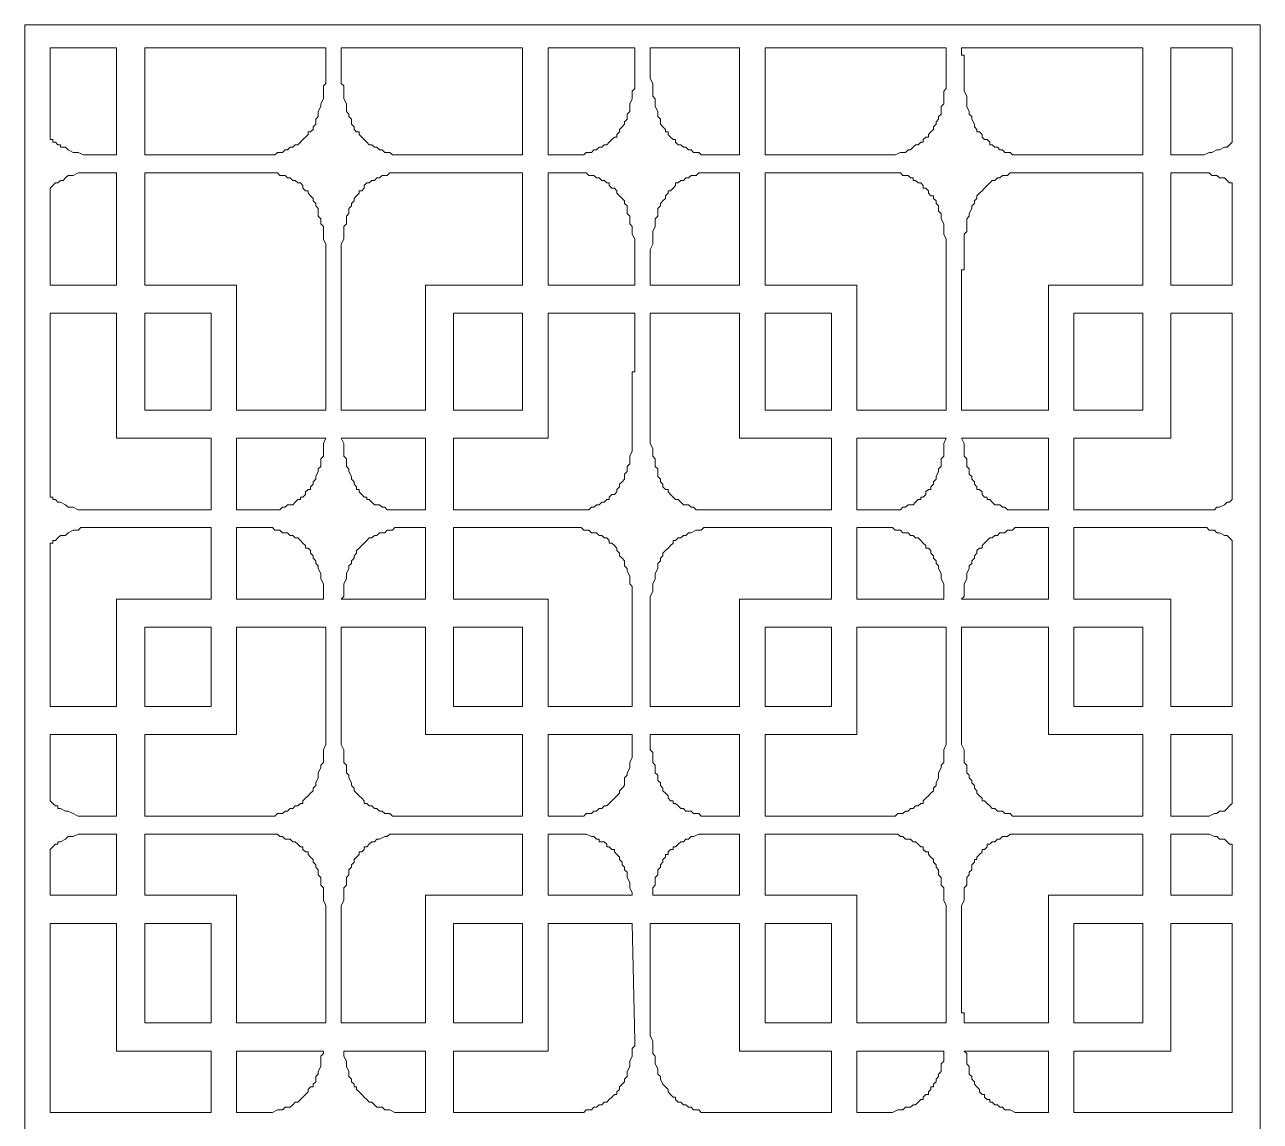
# Model space of a CAD drawing. Extents: x -66030 to 95157, y -13132 to 45879.
# Drawn here: x 63649 to 65539, y 26581 to 28258 of the extents above; entities that cross this region are included whole.
import ezdxf

# ---------------------------------------------------------------- set-up
doc = ezdxf.new("R2010")
doc.units = 0
doc.header["$LTSCALE"] = 100
doc.header["$MEASUREMENT"] = 0
doc.layers.get('0').update_dxf_attribs({"linetype": 'CONTINUOUS'})

msp = doc.modelspace()

# ---------------------------------------------------------------- linework, layer by layer
at = {"lineweight": 0}
for points in [[(65531.4, 28258.2), (65539.2, 28258.2), (65539.2, 24422.6), (65531.4, 24422.6), (65531.4, 24422.6), (63648.7, 24422.6), (63648.7, 24422.6), (63648.7, 28258.2), (63648.7, 28258.2), (65531.4, 28258.2), (65531.4, 28258.2)], [(63687.8, 28223.1), (63789.3, 28223.1), (63789.3, 28059), (63738.6, 28059), (63730.7, 28062.9), (63722.9, 28062.9), (63715.1, 28066.8), (63711.2, 28070.7), (63707.3, 28070.7), (63703.4, 28070.7), (63703.4, 28074.7), (63699.5, 28074.7), (63695.6, 28078.6), (63691.7, 28078.6), (63691.7, 28082.5), (63687.8, 28082.5), (63687.8, 28223.1)], [(63832.3, 28223.1), (64109.6, 28223.1), (64109.6, 28211.4), (64109.6, 28176.2), (64109.6, 28168.4), (64105.7, 28164.5), (64105.7, 28156.7), (64105.7, 28148.9), (64105.7, 28145), (64101.8, 28137.1), (64101.8, 28133.2), (64097.9, 28125.4), (64097.9, 28121.5), (64097.9, 28117.6), (64094, 28113.7), (64094, 28105.9), (64090.1, 28102), (64090.1, 28098.1), (64086.2, 28094.2), (64082.3, 28094.2), (64082.3, 28090.3), (64078.4, 28086.4), (64074.5, 28082.5), (64074.5, 28082.5), (64070.6, 28078.6), (64066.7, 28074.7), (64062.7, 28074.7), (64058.8, 28070.7), (64054.9, 28070.7), (64051, 28066.8), (64047.1, 28066.8), (64043.2, 28062.9), (64039.3, 28062.9), (64035.4, 28062.9), (64031.5, 28059), (64027.6, 28059), (63965.1, 28059), (63832.3, 28059), (63832.3, 28223.1)], [(64133.1, 28223.1), (64410.4, 28223.1), (64410.4, 28059), (64273.7, 28059), (64215.1, 28059), (64211.2, 28059), (64207.3, 28062.9), (64203.4, 28062.9), (64199.5, 28062.9), (64195.6, 28066.8), (64191.6, 28066.8), (64187.7, 28070.7), (64183.8, 28070.7), (64179.9, 28074.7), (64176, 28074.7), (64172.1, 28078.6), (64168.2, 28082.5), (64168.2, 28082.5), (64164.3, 28086.4), (64160.4, 28090.3), (64160.4, 28094.2), (64156.5, 28094.2), (64152.6, 28098.1), (64152.6, 28102), (64148.7, 28105.9), (64148.7, 28113.7), (64144.8, 28117.6), (64144.8, 28121.5), (64140.9, 28125.4), (64140.9, 28133.2), (64140.9, 28137.1), (64137, 28145), (64137, 28148.9), (64137, 28156.7), (64137, 28164.5), (64133.1, 28168.4), (64133.1, 28176.2), (64133.1, 28211.4), (64133.1, 28223.1)], [(64449.4, 28223.1), (64582.2, 28223.1), (64582.2, 28168.4), (64582.2, 28160.6), (64578.3, 28156.7), (64578.3, 28148.9), (64578.3, 28145), (64574.4, 28137.1), (64574.4, 28133.2), (64574.4, 28125.4), (64570.5, 28121.5), (64570.5, 28117.6), (64570.5, 28113.7), (64566.6, 28109.8), (64566.6, 28105.9), (64562.7, 28102), (64558.8, 28098.1), (64558.8, 28094.2), (64554.9, 28090.3), (64554.9, 28086.4), (64551, 28086.4), (64547.1, 28082.5), (64543.2, 28078.6), (64543.2, 28078.6), (64539.3, 28074.7), (64535.4, 28074.7), (64531.5, 28070.7), (64527.6, 28070.7), (64523.7, 28066.8), (64519.7, 28066.8), (64515.8, 28062.9), (64511.9, 28062.9), (64508, 28062.9), (64504.1, 28059), (64500.2, 28059), (64449.4, 28059), (64449.4, 28223.1)], [(64605.7, 28223.1), (64742.4, 28223.1), (64742.4, 28059), (64687.7, 28059), (64683.8, 28059), (64679.9, 28062.9), (64676, 28062.9), (64672.1, 28062.9), (64668.2, 28066.8), (64664.3, 28066.8), (64660.4, 28070.7), (64656.5, 28070.7), (64652.5, 28074.7), (64648.6, 28074.7), (64644.7, 28078.6), (64644.7, 28082.5), (64640.8, 28082.5), (64636.9, 28086.4), (64633, 28090.3), (64633, 28094.2), (64629.1, 28094.2), (64629.1, 28098.1), (64625.2, 28102), (64621.3, 28105.9), (64621.3, 28113.7), (64617.4, 28117.6), (64617.4, 28121.5), (64617.4, 28125.4), (64613.5, 28133.2), (64613.5, 28137.1), (64613.5, 28145), (64609.6, 28148.9), (64609.6, 28156.7), (64609.6, 28164.5), (64609.6, 28168.4), (64605.7, 28176.2), (64605.7, 28211.4), (64605.7, 28211.4), (64605.7, 28223.1)], [(64781.4, 28223.1), (65058.8, 28223.1), (65058.8, 28168.4), (65058.8, 28160.6), (65054.9, 28156.7), (65054.9, 28148.9), (65054.9, 28145), (65054.9, 28137.1), (65051, 28133.2), (65051, 28125.4), (65051, 28121.5), (65047.1, 28117.6), (65047.1, 28113.7), (65043.1, 28109.8), (65043.1, 28105.9), (65039.2, 28102), (65039.2, 28098.1), (65035.3, 28094.2), (65031.4, 28090.3), (65031.4, 28086.4), (65027.5, 28086.4), (65023.6, 28082.5), (65023.6, 28078.6), (65019.7, 28078.6), (65015.8, 28074.7), (65011.9, 28074.7), (65008, 28070.7), (65008, 28070.7), (65004.1, 28066.8), (65000.2, 28066.8), (64996.3, 28062.9), (64992.4, 28062.9), (64988.5, 28062.9), (64980.7, 28059), (64976.7, 28059), (64918.2, 28059), (64781.4, 28059), (64781.4, 28223.1)], [(65082.2, 28223.1), (65359.5, 28223.1), (65359.5, 28059), (65226.7, 28059), (65164.2, 28059), (65160.3, 28059), (65156.4, 28062.9), (65152.5, 28062.9), (65148.6, 28062.9), (65144.7, 28066.8), (65140.8, 28066.8), (65136.9, 28070.7), (65133, 28070.7), (65129.1, 28074.7), (65125.2, 28074.7), (65125.2, 28078.6), (65121.3, 28082.5), (65117.4, 28082.5), (65113.5, 28086.4), (65113.5, 28090.3), (65109.5, 28094.2), (65105.6, 28094.2), (65105.6, 28098.1), (65101.7, 28102), (65101.7, 28105.9), (65097.8, 28113.7), (65097.8, 28117.6), (65093.9, 28121.5), (65093.9, 28125.4), (65090, 28133.2), (65090, 28137.1), (65090, 28145), (65090, 28148.9), (65086.1, 28156.7), (65086.1, 28164.5), (65086.1, 28168.4), (65086.1, 28176.2), (65086.1, 28211.4), (65082.2, 28211.4), (65082.2, 28223.1)], [(65496.2, 28223.1), (65496.2, 28078.6), (65496.2, 28078.6), (65492.3, 28074.7), (65488.4, 28070.7), (65484.5, 28070.7), (65476.7, 28066.8), (65472.8, 28066.8), (65465, 28062.9), (65461.1, 28062.9), (65453.3, 28059), (65402.5, 28059), (65402.5, 28223.1), (65496.2, 28223.1)], [(63687.8, 27859.8), (63687.8, 28008.3), (63691.7, 28012.2), (63691.7, 28012.2), (63695.6, 28016.1), (63699.5, 28016.1), (63703.4, 28020), (63703.4, 28020), (63707.3, 28020), (63711.2, 28023.9), (63715.1, 28027.8), (63722.9, 28027.8), (63730.7, 28031.7), (63738.6, 28031.7), (63789.3, 28031.7), (63789.3, 27859.8), (63687.8, 27859.8)], [(64109.6, 27883.3), (64109.6, 27883.3), (64109.6, 27883.3), (64109.6, 27883.3), (64109.6, 27883.3), (64109.6, 27883.3), (64109.6, 27887.2), (64109.6, 27887.2), (64109.6, 27887.2), (64109.6, 27887.2), (64109.6, 27887.2), (64109.6, 27887.2), (64109.6, 27887.2), (64109.6, 27891.1), (64109.6, 27891.1), (64109.6, 27891.1), (64109.6, 27891.1), (64109.6, 27891.1), (64109.6, 27891.1), (64109.6, 27891.1), (64109.6, 27891.1), (64109.6, 27895), (64109.6, 27895), (64109.6, 27895), (64109.6, 27895), (64109.6, 27895), (64109.6, 27895), (64109.6, 27895), (64109.6, 27895), (64109.6, 27898.9), (64109.6, 27898.9), (64109.6, 27898.9), (64109.6, 27898.9), (64109.6, 27898.9), (64109.6, 27898.9), (64109.6, 27898.9), (64109.6, 27898.9), (64109.6, 27902.8), (64109.6, 27902.8), (64109.6, 27902.8), (64109.6, 27902.8), (64109.6, 27902.8), (64109.6, 27902.8), (64109.6, 27902.8), (64109.6, 27906.7), (64109.6, 27906.7), (64109.6, 27906.7), (64109.6, 27906.7), (64109.6, 27906.7), (64109.6, 27906.7), (64109.6, 27906.7), (64109.6, 27906.7), (64109.6, 27910.6), (64109.6, 27910.6), (64109.6, 27910.6), (64109.6, 27910.6), (64109.6, 27910.6), (64109.6, 27910.6), (64109.6, 27910.6), (64109.6, 27910.6), (64109.6, 27914.5), (64109.6, 27914.5), (64109.6, 27914.5), (64109.6, 27914.5), (64109.6, 27914.5), (64109.6, 27922.3), (64105.7, 27930.1), (64105.7, 27937.9), (64105.7, 27941.9), (64105.7, 27949.7), (64101.8, 27953.6), (64101.8, 27961.4), (64097.9, 27965.3), (64097.9, 27969.2), (64097.9, 27977), (64094, 27980.9), (64094, 27984.8), (64090.1, 27988.7), (64090.1, 27992.6), (64086.2, 27996.5), (64082.3, 28000.4), (64082.3, 28004.3), (64078.4, 28004.3), (64074.5, 28008.3), (64074.5, 28012.2), (64070.6, 28016.1), (64066.7, 28016.1), (64062.7, 28020), (64058.8, 28020), (64054.9, 28023.9), (64051, 28023.9), (64047.1, 28027.8), (64043.2, 28027.8), (64039.3, 28027.8), (64035.4, 28031.7), (64031.5, 28031.7), (64027.6, 28031.7), (63965.1, 28031.7), (63832.3, 28031.7), (63832.3, 27859.8), (63972.9, 27859.8), (63972.9, 27668.4), (64109.6, 27668.4), (64109.6, 27727), (64109.6, 27883.3)], [(64262, 27859.8), (64410.4, 27859.8), (64410.4, 28031.7), (64273.7, 28031.7), (64215.1, 28031.7), (64211.2, 28031.7), (64207.3, 28031.7), (64203.4, 28027.8), (64199.5, 28027.8), (64195.6, 28027.8), (64191.6, 28023.9), (64187.7, 28023.9), (64183.8, 28020), (64179.9, 28020), (64176, 28016.1), (64172.1, 28016.1), (64168.2, 28012.2), (64168.2, 28008.3), (64164.3, 28004.3), (64160.4, 28004.3), (64160.4, 28000.4), (64156.5, 27996.5), (64152.6, 27992.6), (64152.6, 27988.7), (64148.7, 27984.8), (64148.7, 27980.9), (64144.8, 27977), (64144.8, 27969.2), (64140.9, 27965.3), (64140.9, 27961.4), (64140.9, 27953.6), (64137, 27949.7), (64137, 27941.9), (64137, 27937.9), (64137, 27930.1), (64133.1, 27922.3), (64133.1, 27914.5), (64133.1, 27914.5), (64133.1, 27914.5), (64133.1, 27914.5), (64133.1, 27914.5), (64133.1, 27910.6), (64133.1, 27910.6), (64133.1, 27910.6), (64133.1, 27910.6), (64133.1, 27910.6), (64133.1, 27910.6), (64133.1, 27910.6), (64133.1, 27910.6), (64133.1, 27906.7), (64133.1, 27906.7), (64133.1, 27906.7), (64133.1, 27906.7), (64133.1, 27906.7), (64133.1, 27906.7), (64133.1, 27906.7), (64133.1, 27906.7), (64133.1, 27902.8), (64133.1, 27902.8), (64133.1, 27902.8), (64133.1, 27902.8), (64133.1, 27902.8), (64133.1, 27902.8), (64133.1, 27902.8), (64133.1, 27898.9), (64133.1, 27898.9), (64133.1, 27898.9), (64133.1, 27898.9), (64133.1, 27898.9), (64133.1, 27898.9), (64133.1, 27898.9), (64133.1, 27898.9), (64133.1, 27895), (64133.1, 27895), (64133.1, 27895), (64133.1, 27895), (64133.1, 27895), (64133.1, 27895), (64133.1, 27895), (64133.1, 27895), (64133.1, 27891.1), (64133.1, 27891.1), (64133.1, 27891.1), (64133.1, 27891.1), (64133.1, 27891.1), (64133.1, 27891.1), (64133.1, 27891.1), (64133.1, 27891.1), (64133.1, 27887.2), (64133.1, 27887.2), (64133.1, 27887.2), (64133.1, 27887.2), (64133.1, 27887.2), (64133.1, 27887.2), (64133.1, 27887.2), (64133.1, 27883.3), (64133.1, 27883.3), (64133.1, 27883.3), (64133.1, 27883.3), (64133.1, 27883.3), (64133.1, 27883.3), (64133.1, 27727), (64133.1, 27668.4), (64262, 27668.4), (64262, 27859.8)], [(64582.2, 27922.3), (64582.2, 27859.8), (64449.4, 27859.8), (64449.4, 28031.7), (64500.2, 28031.7), (64504.1, 28031.7), (64508, 28031.7), (64511.9, 28027.8), (64515.8, 28027.8), (64519.7, 28027.8), (64523.7, 28023.9), (64527.6, 28023.9), (64531.5, 28020), (64535.4, 28020), (64539.3, 28016.1), (64543.2, 28016.1), (64543.2, 28012.2), (64547.1, 28008.3), (64551, 28008.3), (64554.9, 28004.3), (64554.9, 28000.4), (64558.8, 27996.5), (64558.8, 27996.5), (64562.7, 27992.6), (64566.6, 27988.7), (64566.6, 27984.8), (64570.5, 27980.9), (64570.5, 27973.1), (64570.5, 27969.2), (64574.4, 27965.3), (64574.4, 27961.4), (64574.4, 27953.6), (64578.3, 27949.7), (64578.3, 27941.9), (64578.3, 27937.9), (64582.2, 27930.1), (64582.2, 27922.3)], [(64605.7, 27859.8), (64605.7, 27883.3), (64605.7, 27883.3), (64605.7, 27914.5), (64609.6, 27922.3), (64609.6, 27930.1), (64609.6, 27937.9), (64609.6, 27941.9), (64613.5, 27949.7), (64613.5, 27953.6), (64613.5, 27961.4), (64617.4, 27965.3), (64617.4, 27969.2), (64617.4, 27977), (64621.3, 27980.9), (64621.3, 27984.8), (64625.2, 27988.7), (64629.1, 27992.6), (64629.1, 27996.5), (64633, 28000.4), (64633, 28004.3), (64636.9, 28004.3), (64640.8, 28008.3), (64644.7, 28012.2), (64644.7, 28016.1), (64648.6, 28016.1), (64652.5, 28020), (64656.5, 28020), (64660.4, 28023.9), (64664.3, 28023.9), (64668.2, 28027.8), (64672.1, 28027.8), (64676, 28027.8), (64679.9, 28031.7), (64683.8, 28031.7), (64687.7, 28031.7), (64742.4, 28031.7), (64742.4, 27859.8), (64605.7, 27859.8)], [(65058.8, 27922.3), (65058.8, 27727), (65058.8, 27727), (65058.8, 27668.4), (64922.1, 27668.4), (64922.1, 27859.8), (64781.4, 27859.8), (64781.4, 28031.7), (64918.2, 28031.7), (64976.7, 28031.7), (64980.7, 28031.7), (64988.5, 28031.7), (64992.4, 28027.8), (64996.3, 28027.8), (65000.2, 28027.8), (65004.1, 28023.9), (65008, 28023.9), (65008, 28020), (65011.9, 28020), (65015.8, 28016.1), (65019.7, 28016.1), (65023.6, 28012.2), (65023.6, 28008.3), (65027.5, 28008.3), (65031.4, 28004.3), (65031.4, 28000.4), (65035.3, 27996.5), (65039.2, 27996.5), (65039.2, 27992.6), (65043.1, 27988.7), (65043.1, 27984.8), (65047.1, 27980.9), (65047.1, 27973.1), (65051, 27969.2), (65051, 27965.3), (65051, 27961.4), (65054.9, 27953.6), (65054.9, 27949.7), (65054.9, 27941.9), (65054.9, 27937.9), (65058.8, 27930.1), (65058.8, 27922.3)], [(65082.2, 27668.4), (65082.2, 27883.3), (65086.1, 27883.3), (65086.1, 27914.5), (65086.1, 27922.3), (65086.1, 27930.1), (65086.1, 27937.9), (65090, 27941.9), (65090, 27949.7), (65090, 27953.6), (65090, 27961.4), (65093.9, 27965.3), (65093.9, 27969.2), (65097.8, 27977), (65097.8, 27980.9), (65101.7, 27984.8), (65101.7, 27988.7), (65105.6, 27992.6), (65105.6, 27996.5), (65109.5, 28000.4), (65113.5, 28004.3), (65113.5, 28004.3), (65117.4, 28008.3), (65121.3, 28012.2), (65125.2, 28016.1), (65125.2, 28016.1), (65129.1, 28020), (65133, 28020), (65136.9, 28023.9), (65140.8, 28023.9), (65144.7, 28027.8), (65148.6, 28027.8), (65152.5, 28027.8), (65156.4, 28031.7), (65160.3, 28031.7), (65164.2, 28031.7), (65226.7, 28031.7), (65359.5, 28031.7), (65359.5, 27859.8), (65215, 27859.8), (65215, 27668.4), (65082.2, 27668.4)], [(65496.2, 28012.2), (65496.2, 27859.8), (65402.5, 27859.8), (65402.5, 28031.7), (65453.3, 28031.7), (65461.1, 28031.7), (65465, 28027.8), (65472.8, 28027.8), (65476.7, 28023.9), (65484.5, 28023.9), (65488.4, 28020), (65492.3, 28016.1), (65496.2, 28016.1), (65496.2, 28012.2)], [(63687.8, 27535.6), (63687.8, 27816.9), (63789.3, 27816.9), (63789.3, 27625.5), (63933.9, 27625.5), (63933.9, 27516.1), (63797.1, 27516.1), (63797.1, 27516.1), (63734.6, 27516.1), (63730.7, 27516.1), (63722.9, 27520), (63715.1, 27520), (63711.2, 27523.9), (63703.4, 27527.8), (63699.5, 27527.8), (63699.5, 27527.8), (63695.6, 27531.7), (63691.7, 27531.7), (63691.7, 27535.6), (63687.8, 27535.6)], [(63832.3, 27816.9), (63832.3, 27668.4), (63933.9, 27668.4), (63933.9, 27816.9), (63832.3, 27816.9)], [(64582.2, 27816.9), (64582.2, 27727), (64578.3, 27727), (64578.3, 27633.3), (64578.3, 27625.5), (64578.3, 27617.7), (64578.3, 27609.8), (64578.3, 27605.9), (64574.4, 27598.1), (64574.4, 27594.2), (64574.4, 27586.4), (64570.5, 27582.5), (64570.5, 27574.7), (64566.6, 27570.8), (64566.6, 27566.9), (64566.6, 27563), (64562.7, 27559.1), (64558.8, 27555.2), (64558.8, 27551.3), (64554.9, 27547.3), (64554.9, 27543.4), (64551, 27539.5), (64547.1, 27539.5), (64543.2, 27535.6), (64543.2, 27531.7), (64539.3, 27531.7), (64535.4, 27527.8), (64531.5, 27527.8), (64527.6, 27523.9), (64523.7, 27523.9), (64519.7, 27520), (64515.8, 27520), (64511.9, 27516.1), (64508, 27516.1), (64504.1, 27516.1), (64500.2, 27516.1), (64441.6, 27516.1), (64441.6, 27516.1), (64304.9, 27516.1), (64304.9, 27625.5), (64449.4, 27625.5), (64449.4, 27816.9), (64582.2, 27816.9)], [(64304.9, 27668.4), (64410.4, 27668.4), (64410.4, 27816.9), (64304.9, 27816.9), (64304.9, 27668.4)], [(64605.7, 27625.5), (64605.7, 27816.9), (64742.4, 27816.9), (64742.4, 27625.5), (64883, 27625.5), (64883, 27516.1), (64746.3, 27516.1), (64746.3, 27516.1), (64687.7, 27516.1), (64683.8, 27516.1), (64679.9, 27516.1), (64676, 27516.1), (64672.1, 27520), (64668.2, 27520), (64664.3, 27523.9), (64660.4, 27523.9), (64656.5, 27523.9), (64652.5, 27527.8), (64648.6, 27531.7), (64644.7, 27531.7), (64640.8, 27535.6), (64640.8, 27535.6), (64636.9, 27539.5), (64633, 27543.4), (64633, 27547.3), (64629.1, 27547.3), (64625.2, 27551.3), (64625.2, 27555.2), (64621.3, 27559.1), (64621.3, 27563), (64617.4, 27566.9), (64617.4, 27570.8), (64617.4, 27578.6), (64613.5, 27582.5), (64613.5, 27586.4), (64613.5, 27594.2), (64609.6, 27598.1), (64609.6, 27605.9), (64609.6, 27609.8), (64605.7, 27617.7), (64605.7, 27625.5)], [(64781.4, 27816.9), (64781.4, 27668.4), (64883, 27668.4), (64883, 27816.9), (64781.4, 27816.9)], [(65496.2, 27816.9), (65496.2, 27531.7), (65492.3, 27527.8), (65488.4, 27527.8), (65484.5, 27523.9), (65476.7, 27520), (65472.8, 27520), (65468.9, 27516.1), (65461.1, 27516.1), (65453.3, 27516.1), (65394.7, 27516.1), (65394.7, 27516.1), (65254.1, 27516.1), (65254.1, 27625.5), (65402.5, 27625.5), (65402.5, 27816.9), (65496.2, 27816.9)], [(65254.1, 27668.4), (65359.5, 27668.4), (65359.5, 27816.9), (65254.1, 27816.9), (65254.1, 27668.4)], [(63972.9, 27516.1), (64027.6, 27516.1), (64031.5, 27516.1), (64035.4, 27516.1), (64039.3, 27516.1), (64043.2, 27520), (64047.1, 27520), (64051, 27523.9), (64054.9, 27523.9), (64058.8, 27523.9), (64062.7, 27527.8), (64066.7, 27531.7), (64070.6, 27531.7), (64070.6, 27535.6), (64074.5, 27535.6), (64078.4, 27539.5), (64078.4, 27543.4), (64082.3, 27547.3), (64086.2, 27547.3), (64086.2, 27551.3), (64090.1, 27555.2), (64090.1, 27559.1), (64094, 27563), (64094, 27566.9), (64097.9, 27574.7), (64097.9, 27578.6), (64101.8, 27582.5), (64101.8, 27586.4), (64101.8, 27594.2), (64105.7, 27598.1), (64105.7, 27605.9), (64105.7, 27609.8), (64105.7, 27617.7), (64109.6, 27625.5), (63972.9, 27625.5), (63972.9, 27516.1)], [(64133.1, 27625.5), (64137, 27617.7), (64137, 27609.8), (64137, 27605.9), (64137, 27598.1), (64140.9, 27594.2), (64140.9, 27586.4), (64140.9, 27582.5), (64144.8, 27578.6), (64144.8, 27574.7), (64148.7, 27566.9), (64148.7, 27563), (64152.6, 27559.1), (64152.6, 27555.2), (64156.5, 27551.3), (64156.5, 27547.3), (64160.4, 27547.3), (64160.4, 27543.4), (64164.3, 27539.5), (64168.2, 27535.6), (64172.1, 27535.6), (64172.1, 27531.7), (64176, 27531.7), (64179.9, 27527.8), (64183.8, 27523.9), (64187.7, 27523.9), (64191.6, 27523.9), (64195.6, 27520), (64199.5, 27520), (64203.4, 27516.1), (64207.3, 27516.1), (64211.2, 27516.1), (64215.1, 27516.1), (64262, 27516.1), (64262, 27625.5), (64133.1, 27625.5)], [(65058.8, 27625.5), (65054.9, 27617.7), (65054.9, 27609.8), (65054.9, 27605.9), (65054.9, 27598.1), (65051, 27594.2), (65051, 27586.4), (65051, 27582.5), (65047.1, 27578.6), (65047.1, 27574.7), (65043.1, 27566.9), (65043.1, 27563), (65039.2, 27559.1), (65039.2, 27555.2), (65035.3, 27551.3), (65035.3, 27547.3), (65031.4, 27547.3), (65027.5, 27543.4), (65027.5, 27539.5), (65023.6, 27535.6), (65019.7, 27535.6), (65019.7, 27531.7), (65015.8, 27531.7), (65011.9, 27527.8), (65008, 27523.9), (65004.1, 27523.9), (65000.2, 27523.9), (64996.3, 27520), (64992.4, 27520), (64988.5, 27516.1), (64984.6, 27516.1), (64980.7, 27516.1), (64976.7, 27516.1), (64922.1, 27516.1), (64922.1, 27625.5), (65058.8, 27625.5)], [(65082.2, 27625.5), (65082.2, 27625.5), (65215, 27625.5), (65215, 27516.1), (65164.2, 27516.1), (65160.3, 27516.1), (65156.4, 27516.1), (65152.5, 27516.1), (65148.6, 27520), (65144.7, 27520), (65140.8, 27523.9), (65136.9, 27523.9), (65133, 27523.9), (65129.1, 27527.8), (65125.2, 27531.7), (65121.3, 27531.7), (65121.3, 27535.6), (65117.4, 27535.6), (65113.5, 27539.5), (65113.5, 27543.4), (65109.5, 27547.3), (65105.6, 27547.3), (65105.6, 27551.3), (65101.7, 27555.2), (65101.7, 27559.1), (65097.8, 27563), (65097.8, 27566.9), (65093.9, 27570.8), (65093.9, 27578.6), (65090, 27582.5), (65090, 27586.4), (65090, 27594.2), (65086.1, 27598.1), (65086.1, 27605.9), (65086.1, 27609.8), (65086.1, 27617.7), (65082.2, 27625.5)], [(63687.8, 27215.3), (63687.8, 27465.3), (63691.7, 27465.3), (63691.7, 27469.2), (63695.6, 27469.2), (63699.5, 27473.1), (63699.5, 27473.1), (63703.4, 27477), (63711.2, 27477), (63715.1, 27480.9), (63722.9, 27484.9), (63730.7, 27484.9), (63734.6, 27488.8), (63933.9, 27488.8), (63933.9, 27379.4), (63789.3, 27379.4), (63789.3, 27215.3), (63687.8, 27215.3)], [(63972.9, 27488.8), (64027.6, 27488.8), (64031.5, 27484.9), (64035.4, 27484.9), (64039.3, 27484.9), (64043.2, 27480.9), (64047.1, 27480.9), (64051, 27480.9), (64054.9, 27477), (64058.8, 27477), (64062.7, 27473.1), (64066.7, 27473.1), (64070.6, 27469.2), (64070.6, 27469.2), (64074.5, 27465.3), (64078.4, 27461.4), (64078.4, 27457.5), (64082.3, 27457.5), (64086.2, 27453.6), (64086.2, 27449.7), (64090.1, 27445.8), (64090.1, 27441.9), (64094, 27438), (64094, 27434.1), (64097.9, 27430.2), (64097.9, 27426.3), (64101.8, 27418.5), (64101.8, 27414.5), (64101.8, 27410.6), (64105.7, 27402.8), (64105.7, 27398.9), (64105.7, 27391.1), (64105.7, 27383.3), (64105.7, 27379.4), (63972.9, 27379.4), (63972.9, 27488.8)], [(64215.1, 27488.8), (64262, 27488.8), (64262, 27379.4), (64133.1, 27379.4), (64137, 27383.3), (64137, 27391.1), (64137, 27398.9), (64137, 27402.8), (64140.9, 27410.6), (64140.9, 27414.5), (64140.9, 27418.5), (64144.8, 27426.3), (64144.8, 27430.2), (64148.7, 27434.1), (64148.7, 27438), (64152.6, 27441.9), (64152.6, 27445.8), (64156.5, 27449.7), (64156.5, 27453.6), (64160.4, 27457.5), (64160.4, 27457.5), (64164.3, 27461.4), (64168.2, 27465.3), (64172.1, 27469.2), (64172.1, 27469.2), (64176, 27473.1), (64179.9, 27473.1), (64183.8, 27477), (64187.7, 27477), (64191.6, 27480.9), (64195.6, 27480.9), (64199.5, 27480.9), (64203.4, 27484.9), (64207.3, 27484.9), (64211.2, 27484.9), (64215.1, 27488.8)], [(64304.9, 27488.8), (64500.2, 27488.8), (64504.1, 27484.9), (64508, 27484.9), (64511.9, 27484.9), (64515.8, 27480.9), (64519.7, 27480.9), (64523.7, 27480.9), (64527.6, 27477), (64531.5, 27477), (64535.4, 27473.1), (64539.3, 27473.1), (64543.2, 27469.2), (64543.2, 27465.3), (64547.1, 27465.3), (64551, 27461.4), (64554.9, 27457.5), (64554.9, 27453.6), (64558.8, 27449.7), (64558.8, 27445.8), (64562.7, 27441.9), (64566.6, 27438), (64566.6, 27434.1), (64566.6, 27430.2), (64570.5, 27426.3), (64570.5, 27422.4), (64574.4, 27414.5), (64574.4, 27410.6), (64574.4, 27402.8), (64578.3, 27398.9), (64578.3, 27391.1), (64578.3, 27383.3), (64578.3, 27375.5), (64578.3, 27371.6), (64578.3, 27215.3), (64449.4, 27215.3), (64449.4, 27379.4), (64304.9, 27379.4), (64304.9, 27488.8)], [(64605.7, 27215.3), (64605.7, 27379.4), (64605.7, 27383.3), (64609.6, 27391.1), (64609.6, 27398.9), (64609.6, 27402.8), (64613.5, 27410.6), (64613.5, 27414.5), (64613.5, 27418.5), (64617.4, 27426.3), (64617.4, 27430.2), (64617.4, 27434.1), (64621.3, 27438), (64621.3, 27441.9), (64625.2, 27445.8), (64625.2, 27449.7), (64629.1, 27453.6), (64633, 27457.5), (64633, 27457.5), (64636.9, 27461.4), (64640.8, 27465.3), (64640.8, 27469.2), (64644.7, 27469.2), (64648.6, 27473.1), (64652.5, 27473.1), (64656.5, 27477), (64660.4, 27477), (64664.3, 27480.9), (64664.3, 27480.9), (64668.2, 27480.9), (64676, 27484.9), (64679.9, 27484.9), (64683.8, 27484.9), (64687.7, 27488.8), (64883, 27488.8), (64883, 27379.4), (64742.4, 27379.4), (64742.4, 27215.3), (64605.7, 27215.3)], [(64922.1, 27488.8), (64976.7, 27488.8), (64980.7, 27484.9), (64984.6, 27484.9), (64988.5, 27484.9), (64992.4, 27480.9), (64996.3, 27480.9), (65000.2, 27480.9), (65004.1, 27477), (65008, 27477), (65011.9, 27473.1), (65015.8, 27473.1), (65019.7, 27469.2), (65019.7, 27469.2), (65023.6, 27465.3), (65027.5, 27461.4), (65027.5, 27457.5), (65031.4, 27457.5), (65035.3, 27453.6), (65035.3, 27449.7), (65039.2, 27445.8), (65039.2, 27441.9), (65043.1, 27438), (65043.1, 27434.1), (65047.1, 27430.2), (65047.1, 27426.3), (65051, 27418.5), (65051, 27414.5), (65051, 27410.6), (65054.9, 27402.8), (65054.9, 27398.9), (65054.9, 27391.1), (65054.9, 27383.3), (65054.9, 27379.4), (64922.1, 27379.4), (64922.1, 27488.8)], [(65082.2, 27379.4), (65082.2, 27379.4), (65086.1, 27383.3), (65086.1, 27391.1), (65086.1, 27398.9), (65086.1, 27402.8), (65090, 27410.6), (65090, 27414.5), (65090, 27418.5), (65093.9, 27426.3), (65093.9, 27430.2), (65097.8, 27434.1), (65097.8, 27438), (65101.7, 27441.9), (65101.7, 27445.8), (65105.6, 27449.7), (65105.6, 27453.6), (65109.5, 27457.5), (65113.5, 27457.5), (65113.5, 27461.4), (65117.4, 27465.3), (65121.3, 27469.2), (65121.3, 27469.2), (65125.2, 27473.1), (65129.1, 27473.1), (65133, 27477), (65136.9, 27477), (65140.8, 27480.9), (65144.7, 27480.9), (65148.6, 27480.9), (65152.5, 27484.9), (65156.4, 27484.9), (65160.3, 27484.9), (65164.2, 27488.8), (65215, 27488.8), (65215, 27379.4), (65082.2, 27379.4)], [(65496.2, 27469.2), (65496.2, 27215.3), (65402.5, 27215.3), (65402.5, 27379.4), (65254.1, 27379.4), (65254.1, 27488.8), (65457.2, 27488.8), (65461.1, 27484.9), (65468.9, 27484.9), (65472.8, 27480.9), (65476.7, 27480.9), (65484.5, 27477), (65488.4, 27477), (65492.3, 27473.1), (65496.2, 27469.2)], [(63965.1, 27047.4), (63832.3, 27047.4), (63832.3, 27172.4), (63972.9, 27172.4), (63972.9, 27336.4), (64109.6, 27336.4), (64109.6, 27332.5), (64109.6, 27328.6), (64109.6, 27328.6), (64109.6, 27324.7), (64109.6, 27320.8), (64109.6, 27316.9), (64109.6, 27316.9), (64109.6, 27313), (64109.6, 27309.1), (64109.6, 27309.1), (64109.6, 27305.2), (64109.6, 27301.3), (64109.6, 27301.3), (64109.6, 27297.4), (64109.6, 27293.5), (64109.6, 27293.5), (64109.6, 27289.6), (64109.6, 27285.6), (64109.6, 27285.6), (64109.6, 27281.7), (64109.6, 27277.8), (64109.6, 27277.8), (64109.6, 27273.9), (64109.6, 27270), (64109.6, 27270), (64109.6, 27266.1), (64109.6, 27262.2), (64109.6, 27262.2), (64109.6, 27258.3), (64109.6, 27254.4), (64109.6, 27254.4), (64109.6, 27250.5), (64109.6, 27246.6), (64109.6, 27246.6), (64109.6, 27242.7), (64109.6, 27238.8), (64109.6, 27234.9), (64109.6, 27234.9), (64109.6, 27231), (64109.6, 27227.1), (64109.6, 27227.1), (64109.6, 27223.2), (64109.6, 27219.2), (64109.6, 27219.2), (64109.6, 27215.3), (64109.6, 27211.4), (64109.6, 27211.4), (64109.6, 27207.5), (64109.6, 27203.6), (64109.6, 27203.6), (64109.6, 27199.7), (64109.6, 27195.8), (64109.6, 27195.8), (64109.6, 27191.9), (64109.6, 27188), (64109.6, 27188), (64109.6, 27184.1), (64109.6, 27180.2), (64109.6, 27180.2), (64109.6, 27176.3), (64109.6, 27172.4), (64109.6, 27172.4), (64109.6, 27168.5), (64109.6, 27164.6), (64109.6, 27156.8), (64105.7, 27148.9), (64105.7, 27145), (64105.7, 27137.2), (64105.7, 27129.4), (64101.8, 27125.5), (64101.8, 27121.6), (64097.9, 27113.8), (64097.9, 27109.9), (64097.9, 27106), (64094, 27098.2), (64094, 27094.3), (64090.1, 27090.3), (64090.1, 27086.4), (64086.2, 27082.5), (64082.3, 27078.6), (64082.3, 27078.6), (64078.4, 27074.7), (64074.5, 27070.8), (64074.5, 27066.9), (64070.6, 27066.9), (64066.7, 27063), (64062.7, 27063), (64058.8, 27059.1), (64054.9, 27059.1), (64051, 27055.2), (64047.1, 27055.2), (64043.2, 27051.3), (64039.3, 27051.3), (64035.4, 27051.3), (64031.5, 27047.4), (64027.6, 27047.4), (63965.1, 27047.4), (63965.1, 27047.4)], [(63832.3, 27215.3), (63933.9, 27215.3), (63933.9, 27336.4), (63832.3, 27336.4), (63832.3, 27215.3)], [(64410.4, 27047.4), (64273.7, 27047.4), (64273.7, 27047.4), (64215.1, 27047.4), (64211.2, 27047.4), (64207.3, 27051.3), (64203.4, 27051.3), (64199.5, 27051.3), (64195.6, 27055.2), (64191.6, 27055.2), (64187.7, 27059.1), (64183.8, 27059.1), (64179.9, 27063), (64176, 27063), (64172.1, 27066.9), (64168.2, 27066.9), (64168.2, 27070.8), (64164.3, 27074.7), (64160.4, 27078.6), (64160.4, 27078.6), (64156.5, 27082.5), (64152.6, 27086.4), (64152.6, 27090.3), (64148.7, 27094.3), (64148.7, 27098.2), (64144.8, 27106), (64144.8, 27109.9), (64140.9, 27113.8), (64140.9, 27121.6), (64140.9, 27125.5), (64137, 27129.4), (64137, 27137.2), (64137, 27145), (64137, 27148.9), (64133.1, 27156.8), (64133.1, 27164.6), (64133.1, 27168.5), (64133.1, 27172.4), (64133.1, 27172.4), (64133.1, 27176.3), (64133.1, 27180.2), (64133.1, 27180.2), (64133.1, 27184.1), (64133.1, 27188), (64133.1, 27188), (64133.1, 27191.9), (64133.1, 27195.8), (64133.1, 27195.8), (64133.1, 27199.7), (64133.1, 27203.6), (64133.1, 27203.6), (64133.1, 27207.5), (64133.1, 27211.4), (64133.1, 27211.4), (64133.1, 27215.3), (64133.1, 27219.2), (64133.1, 27219.2), (64133.1, 27223.2), (64133.1, 27227.1), (64133.1, 27227.1), (64133.1, 27231), (64133.1, 27234.9), (64133.1, 27234.9), (64133.1, 27238.8), (64133.1, 27242.7), (64133.1, 27246.6), (64133.1, 27246.6), (64133.1, 27250.5), (64133.1, 27254.4), (64133.1, 27254.4), (64133.1, 27258.3), (64133.1, 27262.2), (64133.1, 27262.2), (64133.1, 27266.1), (64133.1, 27270), (64133.1, 27270), (64133.1, 27273.9), (64133.1, 27277.8), (64133.1, 27277.8), (64133.1, 27281.7), (64133.1, 27285.6), (64133.1, 27285.6), (64133.1, 27289.6), (64133.1, 27293.5), (64133.1, 27293.5), (64133.1, 27297.4), (64133.1, 27301.3), (64133.1, 27301.3), (64133.1, 27305.2), (64133.1, 27309.1), (64133.1, 27309.1), (64133.1, 27313), (64133.1, 27316.9), (64133.1, 27316.9), (64133.1, 27320.8), (64133.1, 27324.7), (64133.1, 27328.6), (64133.1, 27328.6), (64133.1, 27332.5), (64133.1, 27336.4), (64262, 27336.4), (64262, 27172.4), (64410.4, 27172.4), (64410.4, 27047.4)], [(64304.9, 27336.4), (64410.4, 27336.4), (64410.4, 27215.3), (64304.9, 27215.3), (64304.9, 27336.4)], [(64918.2, 27047.4), (64781.4, 27047.4), (64781.4, 27172.4), (64922.1, 27172.4), (64922.1, 27336.4), (65058.8, 27336.4), (65058.8, 27164.6), (65058.8, 27156.8), (65054.9, 27148.9), (65054.9, 27145), (65054.9, 27137.2), (65054.9, 27129.4), (65051, 27125.5), (65051, 27121.6), (65047.1, 27113.8), (65047.1, 27109.9), (65047.1, 27106), (65043.1, 27098.2), (65043.1, 27094.3), (65039.2, 27090.3), (65039.2, 27086.4), (65035.3, 27082.5), (65031.4, 27078.6), (65031.4, 27078.6), (65027.5, 27074.7), (65023.6, 27070.8), (65023.6, 27066.9), (65019.7, 27066.9), (65015.8, 27063), (65011.9, 27063), (65008, 27059.1), (65004.1, 27059.1), (65000.2, 27055.2), (64996.3, 27055.2), (64992.4, 27051.3), (64988.5, 27051.3), (64984.6, 27051.3), (64980.7, 27047.4), (64976.7, 27047.4), (64918.2, 27047.4), (64918.2, 27047.4)], [(64781.4, 27336.4), (64883, 27336.4), (64883, 27215.3), (64781.4, 27215.3), (64781.4, 27336.4)], [(65082.2, 27156.8), (65082.2, 27336.4), (65215, 27336.4), (65215, 27172.4), (65359.5, 27172.4), (65359.5, 27047.4), (65226.7, 27047.4), (65226.7, 27047.4), (65164.2, 27047.4), (65160.3, 27047.4), (65156.4, 27051.3), (65152.5, 27051.3), (65148.6, 27051.3), (65144.7, 27055.2), (65140.8, 27055.2), (65136.9, 27055.2), (65133, 27059.1), (65129.1, 27059.1), (65125.2, 27063), (65121.3, 27066.9), (65121.3, 27066.9), (65117.4, 27070.8), (65113.5, 27070.8), (65113.5, 27074.7), (65109.5, 27078.6), (65105.6, 27082.5), (65105.6, 27086.4), (65101.7, 27090.3), (65101.7, 27094.3), (65097.8, 27098.2), (65097.8, 27102.1), (65093.9, 27106), (65093.9, 27109.9), (65090, 27113.8), (65090, 27121.6), (65090, 27125.5), (65086.1, 27129.4), (65086.1, 27137.2), (65086.1, 27145), (65086.1, 27148.9), (65082.2, 27156.8)], [(65254.1, 27336.4), (65254.1, 27215.3), (65359.5, 27215.3), (65359.5, 27336.4), (65254.1, 27336.4)], [(63687.8, 27070.8), (63687.8, 27172.4), (63789.3, 27172.4), (63789.3, 27047.4), (63734.6, 27047.4), (63730.7, 27047.4), (63722.9, 27051.3), (63715.1, 27055.2), (63711.2, 27055.2), (63703.4, 27059.1), (63699.5, 27059.1), (63699.5, 27063), (63695.6, 27063), (63691.7, 27066.9), (63691.7, 27066.9), (63687.8, 27070.8)], [(64578.3, 27164.6), (64578.3, 27156.8), (64578.3, 27148.9), (64578.3, 27145), (64578.3, 27137.2), (64574.4, 27129.4), (64574.4, 27125.5), (64574.4, 27121.6), (64570.5, 27113.8), (64570.5, 27109.9), (64566.6, 27106), (64566.6, 27098.2), (64566.6, 27094.3), (64562.7, 27090.3), (64558.8, 27086.4), (64558.8, 27082.5), (64554.9, 27078.6), (64554.9, 27078.6), (64551, 27074.7), (64547.1, 27070.8), (64543.2, 27066.9), (64543.2, 27066.9), (64539.3, 27063), (64535.4, 27063), (64531.5, 27059.1), (64527.6, 27059.1), (64523.7, 27055.2), (64519.7, 27055.2), (64515.8, 27051.3), (64511.9, 27051.3), (64508, 27051.3), (64504.1, 27047.4), (64500.2, 27047.4), (64449.4, 27047.4), (64449.4, 27172.4), (64578.3, 27172.4), (64578.3, 27164.6)], [(64605.7, 27156.8), (64605.7, 27172.4), (64742.4, 27172.4), (64742.4, 27047.4), (64687.7, 27047.4), (64683.8, 27047.4), (64679.9, 27051.3), (64676, 27051.3), (64672.1, 27051.3), (64668.2, 27055.2), (64664.3, 27055.2), (64660.4, 27055.2), (64656.5, 27059.1), (64652.5, 27059.1), (64648.6, 27063), (64644.7, 27066.9), (64640.8, 27066.9), (64640.8, 27070.8), (64636.9, 27070.8), (64633, 27074.7), (64633, 27078.6), (64629.1, 27082.5), (64625.2, 27086.4), (64625.2, 27090.3), (64621.3, 27094.3), (64621.3, 27098.2), (64617.4, 27102.1), (64617.4, 27106), (64617.4, 27109.9), (64613.5, 27113.8), (64613.5, 27121.6), (64613.5, 27125.5), (64609.6, 27129.4), (64609.6, 27137.2), (64609.6, 27145), (64605.7, 27148.9), (64605.7, 27156.8)], [(65496.2, 27172.4), (65496.2, 27066.9), (65492.3, 27063), (65488.4, 27059.1), (65484.5, 27055.2), (65476.7, 27055.2), (65472.8, 27051.3), (65468.9, 27051.3), (65461.1, 27047.4), (65453.3, 27047.4), (65402.5, 27047.4), (65402.5, 27172.4), (65496.2, 27172.4)], [(63687.8, 26926.3), (63687.8, 26996.6), (63691.7, 27000.5), (63691.7, 27000.5), (63695.6, 27004.4), (63699.5, 27004.4), (63699.5, 27008.3), (63703.4, 27008.3), (63711.2, 27012.2), (63715.1, 27016.1), (63722.9, 27016.1), (63730.7, 27020), (63734.6, 27020), (63789.3, 27020), (63789.3, 26926.3), (63687.8, 26926.3)], [(64109.6, 26809.1), (64109.6, 26746.6), (64109.6, 26746.6), (64109.6, 26746.6), (64109.6, 26742.7), (64109.6, 26742.7), (64109.6, 26742.7), (64109.6, 26742.7), (64109.6, 26742.7), (64109.6, 26742.7), (64109.6, 26742.7), (64109.6, 26742.7), (64109.6, 26742.7), (64109.6, 26742.7), (64109.6, 26742.7), (64109.6, 26742.7), (64109.6, 26742.7), (64109.6, 26742.7), (64109.6, 26742.7), (64109.6, 26742.7), (64109.6, 26742.7), (64109.6, 26742.7), (64109.6, 26742.7), (64109.6, 26742.7), (64109.6, 26738.8), (64109.6, 26738.8), (64109.6, 26738.8), (64109.6, 26738.8), (64109.6, 26738.8), (64109.6, 26738.8), (64109.6, 26738.8), (64109.6, 26738.8), (64109.6, 26738.8), (64109.6, 26738.8), (64109.6, 26738.8), (64109.6, 26738.8), (64109.6, 26738.8), (64109.6, 26738.8), (64109.6, 26738.8), (64109.6, 26738.8), (64109.6, 26738.8), (64109.6, 26738.8), (64109.6, 26738.8), (64109.6, 26738.8), (64109.6, 26734.9), (64109.6, 26734.9), (64109.6, 26734.9), (64109.6, 26734.9), (64109.6, 26734.9), (64109.6, 26734.9), (64109.6, 26734.9), (64109.6, 26734.9), (64109.6, 26734.9), (64109.6, 26734.9), (64109.6, 26734.9), (64109.6, 26734.9), (64109.6, 26734.9), (64109.6, 26734.9), (64109.6, 26734.9), (64109.6, 26734.9), (64109.6, 26734.9), (64109.6, 26734.9), (64109.6, 26734.9), (64109.6, 26734.9), (64109.6, 26731), (64109.6, 26731), (63972.9, 26731), (63972.9, 26926.3), (63832.3, 26926.3), (63832.3, 27020), (64027.6, 27020), (64031.5, 27020), (64035.4, 27020), (64039.3, 27016.1), (64043.2, 27016.1), (64047.1, 27012.2), (64051, 27012.2), (64054.9, 27012.2), (64058.8, 27008.3), (64062.7, 27008.3), (64066.7, 27004.4), (64070.6, 27000.5), (64074.5, 27000.5), (64074.5, 26996.6), (64078.4, 26992.7), (64082.3, 26992.7), (64082.3, 26988.8), (64086.2, 26984.9), (64090.1, 26981), (64090.1, 26977.1), (64094, 26973.2), (64094, 26969.3), (64097.9, 26965.4), (64097.9, 26957.5), (64101.8, 26953.6), (64101.8, 26949.7), (64101.8, 26941.9), (64105.7, 26938), (64105.7, 26930.2), (64105.7, 26922.4), (64105.7, 26918.5), (64109.6, 26910.7), (64109.6, 26902.9), (64109.6, 26809.1)], [(64133.1, 26746.6), (64133.1, 26809.1), (64133.1, 26902.9), (64133.1, 26910.7), (64137, 26918.5), (64137, 26922.4), (64137, 26930.2), (64137, 26938), (64140.9, 26941.9), (64140.9, 26949.7), (64140.9, 26953.6), (64144.8, 26957.5), (64144.8, 26965.4), (64148.7, 26969.3), (64148.7, 26973.2), (64152.6, 26977.1), (64152.6, 26981), (64156.5, 26984.9), (64160.4, 26988.8), (64160.4, 26992.7), (64164.3, 26992.7), (64168.2, 26996.6), (64168.2, 27000.5), (64172.1, 27000.5), (64176, 27004.4), (64179.9, 27008.3), (64183.8, 27008.3), (64187.7, 27012.2), (64191.6, 27012.2), (64191.6, 27012.2), (64199.5, 27016.1), (64203.4, 27016.1), (64207.3, 27020), (64211.2, 27020), (64215.1, 27020), (64410.4, 27020), (64410.4, 26926.3), (64262, 26926.3), (64262, 26731), (64133.1, 26731), (64133.1, 26731), (64133.1, 26734.9), (64133.1, 26734.9), (64133.1, 26734.9), (64133.1, 26734.9), (64133.1, 26734.9), (64133.1, 26734.9), (64133.1, 26734.9), (64133.1, 26734.9), (64133.1, 26734.9), (64133.1, 26734.9), (64133.1, 26734.9), (64133.1, 26734.9), (64133.1, 26734.9), (64133.1, 26734.9), (64133.1, 26734.9), (64133.1, 26734.9), (64133.1, 26734.9), (64133.1, 26734.9), (64133.1, 26734.9), (64133.1, 26734.9), (64133.1, 26738.8), (64133.1, 26738.8), (64133.1, 26738.8), (64133.1, 26738.8), (64133.1, 26738.8), (64133.1, 26738.8), (64133.1, 26738.8), (64133.1, 26738.8), (64133.1, 26738.8), (64133.1, 26738.8), (64133.1, 26738.8), (64133.1, 26738.8), (64133.1, 26738.8), (64133.1, 26738.8), (64133.1, 26738.8), (64133.1, 26738.8), (64133.1, 26738.8), (64133.1, 26738.8), (64133.1, 26738.8), (64133.1, 26738.8), (64133.1, 26742.7), (64133.1, 26742.7), (64133.1, 26742.7), (64133.1, 26742.7), (64133.1, 26742.7), (64133.1, 26742.7), (64133.1, 26742.7), (64133.1, 26742.7), (64133.1, 26742.7), (64133.1, 26742.7), (64133.1, 26742.7), (64133.1, 26742.7), (64133.1, 26742.7), (64133.1, 26742.7), (64133.1, 26742.7), (64133.1, 26742.7), (64133.1, 26742.7), (64133.1, 26742.7), (64133.1, 26742.7), (64133.1, 26742.7), (64133.1, 26746.6), (64133.1, 26746.6), (64133.1, 26746.6)], [(64449.4, 27020), (64500.2, 27020), (64508, 27020), (64515.8, 27016.1), (64519.7, 27016.1), (64523.7, 27012.2), (64527.6, 27012.2), (64527.6, 27008.3), (64531.5, 27008.3), (64535.4, 27008.3), (64539.3, 27004.4), (64539.3, 27000.5), (64543.2, 27000.5), (64547.1, 26996.6), (64551, 26996.6), (64551, 26992.7), (64554.9, 26988.8), (64554.9, 26988.8), (64558.8, 26984.9), (64558.8, 26981), (64562.7, 26977.1), (64562.7, 26973.2), (64566.6, 26969.3), (64566.6, 26965.4), (64570.5, 26961.5), (64570.5, 26957.5), (64570.5, 26953.6), (64574.4, 26945.8), (64574.4, 26941.9), (64574.4, 26938), (64578.3, 26930.2), (64578.3, 26926.3), (64449.4, 26926.3), (64449.4, 27020)], [(64687.7, 27020), (64742.4, 27020), (64742.4, 26926.3), (64609.6, 26926.3), (64609.6, 26930.2), (64609.6, 26938), (64613.5, 26941.9), (64613.5, 26945.8), (64613.5, 26953.6), (64617.4, 26957.5), (64617.4, 26961.5), (64617.4, 26965.4), (64621.3, 26969.3), (64621.3, 26973.2), (64625.2, 26977.1), (64625.2, 26981), (64629.1, 26984.9), (64629.1, 26988.8), (64633, 26988.8), (64633, 26992.7), (64636.9, 26996.6), (64640.8, 26996.6), (64640.8, 27000.5), (64644.7, 27000.5), (64648.6, 27004.4), (64652.5, 27008.3), (64652.5, 27008.3), (64656.5, 27008.3), (64660.4, 27012.2), (64664.3, 27012.2), (64668.2, 27016.1), (64672.1, 27016.1), (64679.9, 27020), (64687.7, 27020)], [(65058.8, 26809.1), (65058.8, 26731), (64922.1, 26731), (64922.1, 26926.3), (64781.4, 26926.3), (64781.4, 27020), (64976.7, 27020), (64980.7, 27020), (64984.6, 27020), (64988.5, 27016.1), (64992.4, 27016.1), (64996.3, 27012.2), (65000.2, 27012.2), (65004.1, 27012.2), (65008, 27008.3), (65011.9, 27008.3), (65015.8, 27004.4), (65019.7, 27000.5), (65023.6, 27000.5), (65023.6, 26996.6), (65027.5, 26992.7), (65031.4, 26992.7), (65031.4, 26988.8), (65035.3, 26984.9), (65039.2, 26981), (65039.2, 26977.1), (65043.1, 26973.2), (65043.1, 26969.3), (65047.1, 26965.4), (65047.1, 26957.5), (65051, 26953.6), (65051, 26949.7), (65051, 26941.9), (65054.9, 26938), (65054.9, 26930.2), (65054.9, 26922.4), (65054.9, 26918.5), (65058.8, 26910.7), (65058.8, 26902.9), (65058.8, 26809.1), (65058.8, 26809.1)], [(65082.2, 26746.6), (65082.2, 26910.7), (65086.1, 26918.5), (65086.1, 26926.3), (65086.1, 26930.2), (65086.1, 26938), (65090, 26941.9), (65090, 26945.8), (65090, 26953.6), (65093.9, 26957.5), (65093.9, 26961.5), (65097.8, 26965.4), (65097.8, 26973.2), (65101.7, 26977.1), (65101.7, 26981), (65105.6, 26981), (65105.6, 26984.9), (65109.5, 26988.8), (65113.5, 26992.7), (65113.5, 26996.6), (65117.4, 26996.6), (65121.3, 27000.5), (65121.3, 27004.4), (65125.2, 27004.4), (65129.1, 27008.3), (65133, 27008.3), (65136.9, 27012.2), (65140.8, 27012.2), (65144.7, 27016.1), (65148.6, 27016.1), (65152.5, 27016.1), (65156.4, 27020), (65160.3, 27020), (65164.2, 27020), (65359.5, 27020), (65359.5, 26926.3), (65215, 26926.3), (65215, 26731), (65086.1, 26731), (65086.1, 26746.6), (65082.2, 26746.6)], [(65496.2, 27004.4), (65496.2, 26926.3), (65402.5, 26926.3), (65402.5, 27020), (65457.2, 27020), (65461.1, 27020), (65468.9, 27016.1), (65472.8, 27016.1), (65476.7, 27012.2), (65484.5, 27012.2), (65488.4, 27008.3), (65492.3, 27004.4), (65496.2, 27004.4)], [(63687.8, 26594.3), (63687.8, 26883.3), (63789.3, 26883.3), (63789.3, 26688), (63933.9, 26688), (63933.9, 26594.3), (63687.8, 26594.3)], [(63933.9, 26731), (63832.3, 26731), (63832.3, 26883.3), (63933.9, 26883.3), (63933.9, 26731)], [(64582.2, 26703.7), (64582.2, 26695.8), (64578.3, 26691.9), (64578.3, 26684.1), (64578.3, 26680.2), (64574.4, 26672.4), (64574.4, 26668.5), (64574.4, 26664.6), (64570.5, 26656.8), (64570.5, 26652.9), (64570.5, 26649), (64566.6, 26645.1), (64566.6, 26641.2), (64562.7, 26637.3), (64558.8, 26633.4), (64558.8, 26629.4), (64554.9, 26625.5), (64554.9, 26621.6), (64551, 26621.6), (64547.1, 26617.7), (64543.2, 26613.8), (64543.2, 26613.8), (64539.3, 26609.9), (64535.4, 26609.9), (64531.5, 26606), (64527.6, 26606), (64523.7, 26602.1), (64519.7, 26602.1), (64515.8, 26598.2), (64511.9, 26598.2), (64508, 26598.2), (64504.1, 26594.3), (64500.2, 26594.3), (64441.6, 26594.3), (64304.9, 26594.3), (64304.9, 26688), (64449.4, 26688), (64449.4, 26883.3), (64578.3, 26883.3), (64582.2, 26703.7)], [(64410.4, 26883.3), (64410.4, 26731), (64304.9, 26731), (64304.9, 26883.3), (64410.4, 26883.3)], [(64605.7, 26883.3), (64742.4, 26883.3), (64742.4, 26688), (64883, 26688), (64883, 26594.3), (64746.3, 26594.3), (64687.7, 26594.3), (64683.8, 26594.3), (64679.9, 26598.2), (64676, 26598.2), (64672.1, 26598.2), (64668.2, 26602.1), (64664.3, 26602.1), (64660.4, 26606), (64656.5, 26606), (64652.5, 26609.9), (64648.6, 26609.9), (64644.7, 26613.8), (64644.7, 26617.7), (64640.8, 26617.7), (64636.9, 26621.6), (64633, 26625.5), (64633, 26629.4), (64629.1, 26633.4), (64629.1, 26633.4), (64625.2, 26637.3), (64621.3, 26645.1), (64621.3, 26649), (64617.4, 26652.9), (64617.4, 26656.8), (64617.4, 26660.7), (64613.5, 26668.5), (64613.5, 26672.4), (64613.5, 26680.2), (64609.6, 26684.1), (64609.6, 26691.9), (64609.6, 26699.8), (64609.6, 26703.7), (64605.7, 26711.5), (64605.7, 26754.4), (64605.7, 26797.4), (64605.7, 26840.4), (64605.7, 26883.3)], [(64883, 26731), (64781.4, 26731), (64781.4, 26883.3), (64883, 26883.3), (64883, 26731)], [(65496.2, 26883.3), (65496.2, 26594.3), (65254.1, 26594.3), (65254.1, 26688), (65402.5, 26688), (65402.5, 26883.3), (65496.2, 26883.3)], [(65359.5, 26883.3), (65359.5, 26731), (65254.1, 26731), (65254.1, 26883.3), (65359.5, 26883.3)], [(63972.9, 26594.3), (64027.6, 26594.3), (64035.4, 26598.2), (64043.2, 26598.2), (64047.1, 26602.1), (64051, 26602.1), (64054.9, 26602.1), (64058.8, 26606), (64058.8, 26606), (64062.7, 26609.9), (64066.7, 26609.9), (64070.6, 26613.8), (64070.6, 26613.8), (64074.5, 26617.7), (64078.4, 26621.6), (64078.4, 26621.6), (64082.3, 26625.5), (64082.3, 26629.4), (64086.2, 26633.4), (64090.1, 26633.4), (64090.1, 26637.3), (64094, 26641.2), (64094, 26645.1), (64094, 26649), (64097.9, 26652.9), (64097.9, 26656.8), (64101.8, 26664.6), (64101.8, 26668.5), (64101.8, 26672.4), (64101.8, 26680.2), (64105.7, 26684.1), (64105.7, 26688), (63972.9, 26688), (63972.9, 26594.3)], [(64137, 26688), (64137, 26684.1), (64137, 26680.2), (64140.9, 26672.4), (64140.9, 26668.5), (64140.9, 26664.6), (64144.8, 26656.8), (64144.8, 26652.9), (64144.8, 26649), (64148.7, 26645.1), (64148.7, 26641.2), (64152.6, 26637.3), (64152.6, 26633.4), (64156.5, 26633.4), (64156.5, 26629.4), (64160.4, 26625.5), (64164.3, 26621.6), (64164.3, 26621.6), (64168.2, 26617.7), (64172.1, 26613.8), (64172.1, 26613.8), (64176, 26609.9), (64179.9, 26609.9), (64183.8, 26606), (64183.8, 26606), (64187.7, 26602.1), (64191.6, 26602.1), (64195.6, 26602.1), (64199.5, 26598.2), (64207.3, 26598.2), (64215.1, 26594.3), (64262, 26594.3), (64262, 26688), (64137, 26688)], [(64922.1, 26594.3), (64976.7, 26594.3), (64984.6, 26598.2), (64992.4, 26598.2), (64996.3, 26602.1), (65000.2, 26602.1), (65004.1, 26602.1), (65008, 26606), (65011.9, 26606), (65015.8, 26609.9), (65015.8, 26609.9), (65019.7, 26613.8), (65023.6, 26613.8), (65023.6, 26617.7), (65027.5, 26621.6), (65031.4, 26621.6), (65031.4, 26625.5), (65035.3, 26629.4), (65035.3, 26633.4), (65039.2, 26633.4), (65039.2, 26637.3), (65043.1, 26641.2), (65043.1, 26645.1), (65047.1, 26649), (65047.1, 26652.9), (65051, 26656.8), (65051, 26664.6), (65051, 26668.5), (65054.9, 26672.4), (65054.9, 26680.2), (65054.9, 26684.1), (65054.9, 26688), (64922.1, 26688), (64922.1, 26594.3)], [(65086.1, 26688), (65090, 26684.1), (65090, 26680.2), (65090, 26672.4), (65090, 26668.5), (65093.9, 26664.6), (65093.9, 26656.8), (65093.9, 26652.9), (65097.8, 26649), (65097.8, 26645.1), (65101.7, 26641.2), (65101.7, 26637.3), (65105.6, 26633.4), (65105.6, 26633.4), (65109.5, 26629.4), (65109.5, 26625.5), (65113.5, 26621.6), (65117.4, 26621.6), (65117.4, 26617.7), (65121.3, 26613.8), (65125.2, 26613.8), (65125.2, 26609.9), (65129.1, 26609.9), (65133, 26606), (65136.9, 26606), (65140.8, 26602.1), (65144.7, 26602.1), (65144.7, 26602.1), (65148.6, 26598.2), (65156.4, 26598.2), (65164.2, 26594.3), (65215, 26594.3), (65215, 26688), (65086.1, 26688)]]:
    msp.add_lwpolyline(points, close=True, dxfattribs=at)

doc.saveas('drawing.dxf')
